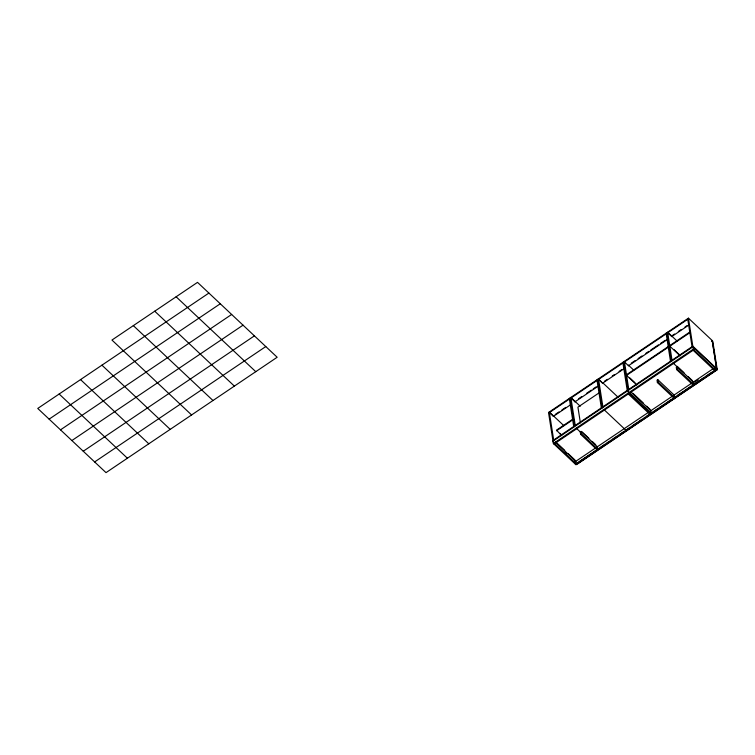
<?xml version="1.0" encoding="UTF-8"?>
<svg xmlns="http://www.w3.org/2000/svg" width="755" height="755" viewBox="0 0 755 755"><rect width="100%" height="100%" fill="white"/><g stroke="black" fill="none" stroke-linecap="round" stroke-linejoin="round"><path stroke-width="1.13" d="M208.899 293.063L37.75 408.446L106.011 472.639L277.161 357.257L197.517 282.361L111.948 340.052L191.591 414.948M49.132 419.138L220.271 303.765M60.504 429.84L231.653 314.457M71.885 440.543L243.034 325.16M83.258 451.235L254.407 335.862M94.639 461.937L265.788 346.554M693.524 347.366L693.892 349.744L553.981 444.072L553.009 441.128L692.92 346.8L716.74 369.204L712.258 340.571L688.437 318.166L548.517 412.494L553.377 443.506L575.999 464.778L715.91 370.46L715.542 368.072M569.412 399.084L549.385 412.579L553.406 416.364L570.563 404.793M597.054 380.454L570.95 398.045L574.97 401.82L598.168 386.183M622.941 362.995L598.592 379.416L602.603 383.191L624.036 368.742M666.193 333.833L624.479 361.956L628.49 365.741L668.269 338.919M687.758 319.299L667.731 332.795L671.752 336.579L688.919 324.999M555.218 414.467L559.03 411.89M561.89 409.965L565.703 407.389M578.736 398.602L581.643 396.649M586.475 393.393L591.307 390.127M593.241 388.825L596.139 386.871M604.462 381.266L607.379 379.293M612.248 376.009L614.202 374.697M619.062 371.413L621.988 369.45M631.312 363.164L635.191 360.55M638.098 358.587L641.976 355.964M645.865 353.349L648.772 351.386M650.716 350.084L658.473 344.846M660.417 343.544L665.268 340.269M674.517 334.031L671.657 335.966L671.752 336.579M678.33 331.464L681.189 329.539M685.002 326.962L686.908 325.679M598.668 393.157L577.924 407.143L580.387 422.885M626.48 374.744L668.194 346.62M669.742 345.582L689.759 332.087M668.298 347.234L626.574 375.358L636.786 384.965M689.862 332.7L669.836 346.196L680.047 355.803M572.686 419.223L556.473 430.152L561.682 435.569M556.567 430.765L573.734 419.195M552.905 440.514L692.826 346.186L716.646 368.6M553.377 443.506L693.288 349.178L688.437 318.166M711.493 341.09L712.258 340.571M581.029 431.416L581.397 433.795L597.734 449.159L597.356 446.771L581.029 431.416L580.255 431.935L580.633 434.314L596.96 449.678L596.714 448.083M657.784 379.671L658.162 382.049L674.489 397.404L674.121 395.025L657.784 379.671L657.02 380.19L657.388 382.568L673.724 397.923M580.633 434.314L581.397 433.795M657.388 382.568L658.162 382.049M676.64 369.591L677.414 369.072L677.046 366.694L676.272 367.213L676.64 369.591L692.977 384.946M575.027 461.834L648.167 412.523M650.112 411.211L713.003 368.817M695.223 381.775L698.12 379.812M575.395 464.212L715.306 369.893L714.938 367.506M576.829 463.532L578.707 462.268M579.821 461.437L592.769 452.783M593.439 452.264L597.46 449.621M600.301 447.706L604.151 445.035M606.973 443.213L608.879 441.93M612.692 439.353L616.505 436.786M619.364 434.861L623.177 432.285M626.037 430.359L629.915 427.67M632.747 425.839L636.569 423.187M639.419 421.262L641.373 420.016M647.026 416.128L650.961 413.551M652.886 412.258L657.832 408.851M659.615 407.728L664.636 404.265M666.344 403.189L671.45 399.669M673.073 398.649L675.952 396.705M677.518 395.573L683.643 391.524M685.304 390.326L690.372 386.985M693.09 385.078L697.195 382.313M698.932 381.218L701.744 379.321M702.065 379.029L704.009 377.717M705.491 376.792L708.303 374.895M708.87 374.442L710.814 373.13M626.546 430.916L599.074 449.433L598.47 448.866M695.855 384.191L717.25 369.761L712.795 341.298L712.192 340.732L716.646 369.195L717.25 369.761M693.288 349.178L715.91 370.46M693.118 350.263L714.541 370.412M668.486 332.983L676.999 340.986M673.988 349.584L679.953 355.19M677.216 366.326L684.021 372.734M688.277 376.736L692.533 380.737M673.054 362.938L694.326 382.945M695.044 383.766L695.638 384.333L674.224 398.772L673.63 398.206M677.414 369.072L693.741 384.427L693.373 382.049M673.394 398.357L673.988 398.923L652.603 413.353L651.999 412.787M628.641 365.354L633.747 370.148M629.887 377.953L634.993 382.747M633.02 393.374L643.232 402.972M646.639 406.171L650.046 409.38M631.18 392.156L650.885 410.692L651.254 413.07L629.84 392.93M628.094 390.505L628.698 391.071M651.782 412.928L652.386 413.495L626.716 430.803L626.112 430.237M651.093 414.155L628.471 392.883L623.611 361.871M628.302 393.968L649.715 414.108L649.47 412.523M602.754 382.804L618.071 397.205M603.915 409.55L625.187 429.557M580.217 406.237L570.856 397.432L575.244 425.452M582.048 431.86L588.862 438.259M592.26 441.458L595.667 444.657M576.273 428.189L581.378 432.993M598.3 448.98L598.904 449.546L577.509 463.976L576.905 463.41M563.759 425.575L549.291 411.975L553.679 439.995M559.88 433.361L561.588 434.965M556.237 442.392L564.74 450.395M568.147 453.595L574.951 460.003M555.236 441.977L575.791 461.314L576.169 463.693L554.746 443.553M564.74 452.16L566.458 453.774M176.123 296.781L255.766 371.677M154.737 311.202L234.38 386.107M133.342 325.632L212.986 400.527M101.934 365.175L170.196 429.368M80.54 379.595L148.801 443.798M59.145 394.016L127.406 458.219M687.663 318.685L692.052 346.705M667.637 332.191L672.026 360.211M666.873 332.71L671.355 361.343M666.099 333.229L670.487 361.249M628.396 365.127L628.49 365.741M624.385 361.352L628.773 389.372M622.837 362.391L627.226 390.411M602.603 383.191L598.498 378.802L602.886 406.822M597.724 379.321L602.207 407.955M596.96 379.841L601.348 407.86M574.876 401.207L574.97 401.82M570.082 397.951L574.574 426.584M569.317 398.47L573.706 426.49M553.311 415.75L553.406 416.364"/></g></svg>
